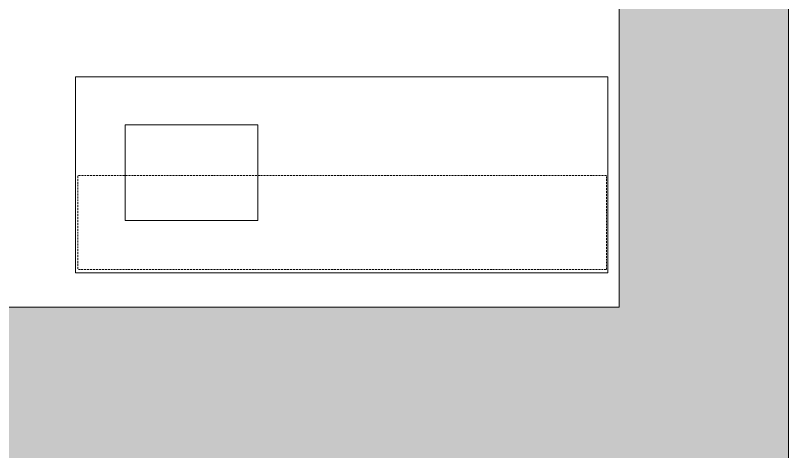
# Model space of a CAD drawing. Header units: inches. Extents: x 891 to 14187, y -1169 to 3232.
# Drawn here: x 12567.8 to 12666.5, y 2783.9 to 2839.5 of the extents above; entities that cross this region are included whole.
import ezdxf

# ---------------------------------------------------------------- set-up
doc = ezdxf.new("R2010")
doc.units = ezdxf.units.IN
doc.header["$MEASUREMENT"] = 0
doc.linetypes.add('IMPORT-IMPORT-HIDDEN', pattern=[0.375, 0.25, -0.125])
for name, color, linetype, lineweight in [('A-Fixtures-Appliances', 7, 'Continuous', 9), ('A-Hatch', 7, 'Continuous', 9), ('A-Millwork', 7, 'Continuous', 9), ('EX-EXT-CORE', 7, 'Continuous', 9)]:
    doc.layers.add(name, color=color, linetype=linetype, lineweight=lineweight)

msp = doc.modelspace()

# ---------------------------------------------------------------- hatches: boundary and pattern name
at = {"layer": 'A-Hatch'}
msp.add_hatch(color=9, dxfattribs=at).paths.add_polyline_path([(12349.518, 2734.161), (12349.518, 2782.314), (12633.053, 2782.314), (12633.053, 2768.905), (12666.465, 2768.905), (12666.465, 2840.577), (12644.845, 2840.577), (12644.845, 2802.314), (12380.384, 2802.314), (12380.384, 2804.363), (12313.994, 2804.363), (12313.994, 2782.314), (12328.494, 2782.314), (12328.494, 2739.374), (12341.518, 2739.374), (12341.518, 2734.161)])

# ---------------------------------------------------------------- linework, layer by layer
at = {"layer": 'A-Fixtures-Appliances', "color": 8, "flags": 128}
msp.add_lwpolyline([(12581.808, 2825.588), (12598.72, 2825.588), (12598.72, 2813.371), (12581.808, 2813.371)], close=True, dxfattribs=at)
at = {"layer": 'A-Millwork', "color": 8, "flags": 128}
msp.add_lwpolyline([(12575.455, 2806.683), (12643.401, 2806.683), (12643.401, 2831.683), (12575.455, 2831.683)], close=True, dxfattribs=at)
at = {"layer": 'A-Millwork', "color": 8, "linetype": 'IMPORT-IMPORT-HIDDEN', "flags": 128}
msp.add_lwpolyline([(12643.214, 2807.116), (12643.214, 2819.116), (12575.769, 2819.116), (12575.769, 2807.116)], close=True, dxfattribs=at)
at = {"layer": 'EX-EXT-CORE', "color": 8, "flags": 128}
msp.add_lwpolyline([(12666.465, 2708.905), (12666.465, 2840.577), (12644.845, 2840.577), (12644.845, 2802.314), (12380.384, 2802.314), (12380.384, 2804.363), (12322.231, 2804.363), (12313.994, 2804.363), (12313.994, 2782.314), (12328.494, 2782.314), (12328.494, 2771.363), (12328.494, 2739.374), (12341.518, 2739.374), (12341.518, 2734.161), (12349.518, 2734.161), (12349.518, 2782.314), (12633.053, 2782.314), (12633.053, 2768.905), (12666.465, 2768.905)], dxfattribs=at)

doc.saveas('drawing.dxf')
